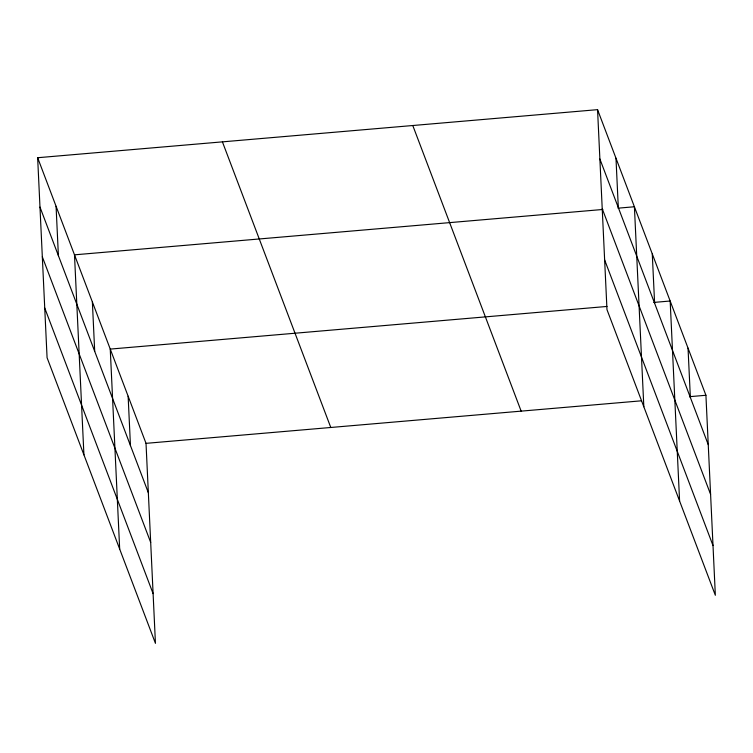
<?xml version="1.0" encoding="UTF-8"?>
<svg xmlns="http://www.w3.org/2000/svg" width="753" height="753" viewBox="0 0 753 753"><rect width="100%" height="100%" fill="white"/><g stroke="black" fill="none" stroke-linecap="round" stroke-linejoin="round"><path stroke-width="1.13" d="M37.65 157.725L146.016 443.348L155.447 643.344L47.081 357.731L37.65 157.725L597.553 109.656L705.919 395.269L715.35 595.275L606.984 309.652L597.553 109.656M602.824 209.475L74.491 254.834L83.922 454.84M618.025 208.167L634.403 206.764L643.834 406.761M607.012 306.443L110.249 349.091L119.68 549.097M653.783 302.424L670.161 301.012L679.592 501.018M146.016 443.348L641.603 400.794M689.55 396.68L705.919 395.269M599.887 159.015L708.244 444.637M602.231 208.732L710.587 494.345M604.64 259.945L713.006 545.567M412.785 125.516L521.151 411.138M222.417 141.865L330.783 427.478M39.975 207.094L148.341 492.716M42.319 256.801L150.685 542.424M44.738 308.024L153.104 593.637M688.035 348.14L690.369 397.509M652.277 253.893L654.611 303.252M615.982 158.205L618.307 207.574M128.132 396.219L130.457 445.588M92.374 301.962L94.699 351.331M56.07 206.284L58.395 255.653"/></g></svg>
